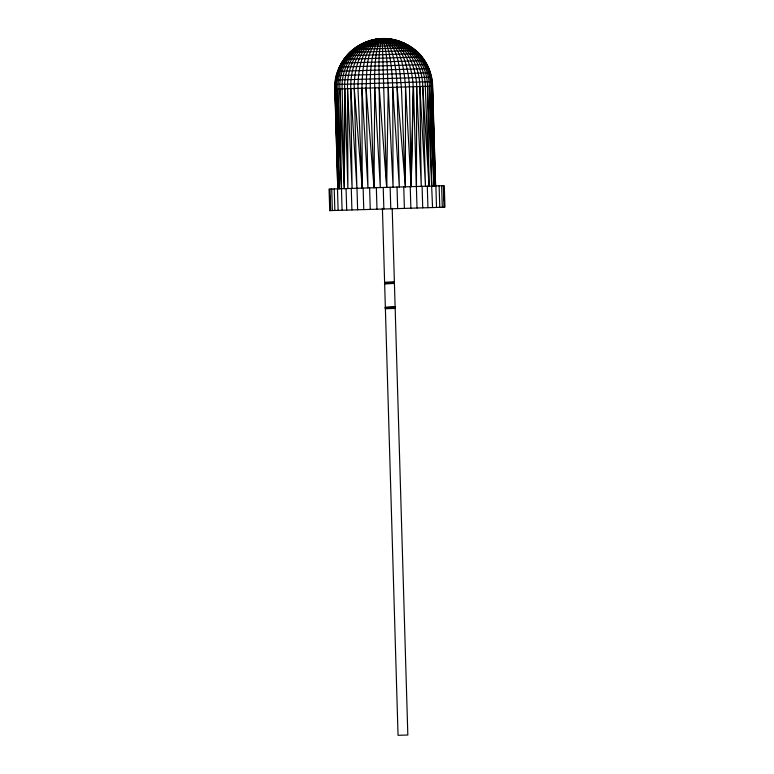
<?xml version="1.0" encoding="UTF-8"?>
<svg xmlns="http://www.w3.org/2000/svg" width="774" height="774" viewBox="0 0 774 774"><rect width="100%" height="100%" fill="white"/><g stroke="black" fill="none" stroke-linecap="round" stroke-linejoin="round"><path stroke-width="1.16" d="M391.238 39.271C362.754 33.476 337.832 61.485 339.941 88.904L341.498 188.721L338.112 88.962C336.671 64.107 356.63 39.077 382.269 38.7C389.051 40.2 390.551 48.791 392.631 54.364C395.543 65.064 396.723 76.152 397.101 87.21L405.402 186.824L405.518 86.959C403.989 70.076 402.074 43.547 382.269 38.7C356.108 38.864 333.42 62.936 334.813 89.058L337.774 188.837L335.016 89.058C334.668 76.994 338.915 64.91 346.752 55.728C357.462 42.754 374.771 37.162 391.276 39.261C413.964 42.435 432.327 63.255 432.627 86.156L435.588 185.934L432.414 86.166C429.435 22.011 334.6 24.516 335.645 89.039L338.19 188.817L335.016 89.058M432.55 207.558L427.5 86.311C427.5 62.114 407.598 37.733 382.269 38.7C358.333 40.316 346.471 67.396 347.574 88.681L352.093 188.411L350.767 88.584C349.945 68.431 359.059 40.993 382.269 38.7C407.879 37.558 429.289 61.359 429.328 86.253L433.924 185.983L431.795 86.185C431.766 58.698 405.228 34.898 377.78 39.039M416.451 186.495L416.673 86.63C416.296 66.458 405.576 39.619 382.269 38.7C357.298 39.474 340.744 65.529 342.137 88.846L344.324 188.643L344.933 88.758L347.874 188.537L347.574 88.681M422.749 86.446L425.477 186.234L419.866 86.533C419.702 65.219 406.253 38.894 382.269 38.7C364.912 46.13 367.137 72.379 366.054 88.13L374.026 187.753L374.732 87.878C374.442 75.784 374.674 63.613 376.59 51.645C377.847 47.378 377.712 40.877 382.269 38.7C407.24 37.994 425.303 63.023 425.303 86.378L429.038 186.128L422.749 86.446C422.71 64.068 406.795 38.371 382.269 38.7C357.762 39.822 343.404 66.419 344.691 88.768L344.324 188.643L339.941 88.904M335.645 89.039L339.438 188.788L336.68 89C335.452 65.142 353.844 41.699 377.935 39.039M405.518 86.959L411.139 186.66L413.19 86.736C412.513 67.735 404.715 40.596 382.269 38.7L381.853 38.923C377.402 54.606 379.492 71.576 379.202 87.743L386.681 187.385L388.229 87.472C386.981 71.353 388.074 54.286 382.695 38.894L382.269 38.7C359.978 41.922 353.795 69.476 354.25 88.488L356.911 188.266L350.767 88.584M417.012 208.022L413.48 86.727L411.139 186.66L409.465 86.843C408.391 68.963 403.583 41.883 382.269 38.7C375.584 40.596 374.597 49.265 372.855 54.954C370.572 65.8 370.069 76.945 370.34 88.004L374.026 187.753M405.402 186.824L401.387 87.085C399.365 71.431 400.032 45.086 382.269 38.7C362.783 44.708 362.445 71.305 361.922 88.255L362.222 188.111L354.25 88.488M397.101 87.21L399.336 187.008L392.708 87.346C392.283 75.252 391.325 63.12 388.703 51.287C387.193 47.098 386.942 40.596 382.269 38.7C361.177 43.141 357.985 70.463 357.975 88.371L362.222 188.111M368.937 40.964L395.708 40.171M364.699 42.531L400.032 41.477M360.616 44.476L404.222 43.18M356.737 46.788L408.237 45.26M353.089 49.449L412.039 47.707M349.693 52.439L415.599 50.484M346.597 55.728L418.889 53.59M343.811 59.288L421.878 56.976M341.373 63.1L424.539 60.624M339.293 67.106L426.851 64.513M337.59 71.295L428.796 68.586M336.284 75.62L430.363 72.824M335.374 80.051L431.524 77.197M334.89 84.54L432.289 81.647M334.813 89.058L432.627 86.156M329.685 210.615L444.953 207.19L444.315 185.673L329.047 189.088L329.743 210.605M384.601 282.317L394.382 282.026M384.61 282.578L394.392 282.287M384.62 282.82L394.401 282.529M384.63 283.052L394.411 282.762M384.63 283.265L394.411 282.974M384.639 283.448L394.421 283.158M394.421 283.303L384.649 283.7L394.43 283.497M385.346 307.355L395.127 306.997M385.346 307.462L395.127 307.172M385.355 307.607L395.137 307.317M385.355 307.791L395.137 307.501M385.365 307.994L395.146 307.704M385.375 308.226L395.156 307.936M385.384 308.478L395.166 308.187M385.384 308.729L395.166 308.439M386.613 38.777C410.82 40.006 430.576 62.317 430.76 86.214L433.924 185.983M361.922 88.255L367.96 187.937L366.054 88.13M374.732 87.878L380.295 187.569L379.202 87.743M388.229 87.472L393.066 187.192L392.708 87.346M336.68 89L341.498 188.721M416.673 86.63L421.269 186.35L419.866 86.533M431.795 86.185L435.172 185.944L432.414 86.166M443.879 196.451L443.986 200.04M443.357 185.702L443.995 207.219M441.644 185.75L442.283 207.268M439.139 185.828L439.777 207.345M435.878 185.924L436.517 207.442M427.296 186.176L427.935 207.693M422.091 186.331L422.73 207.848M410.23 186.679L410.868 208.206M403.747 186.873L404.386 208.39M397.023 187.076L397.662 208.593M392.195 208.264L407.83 735.01L398.049 735.3L382.404 208.283M390.144 187.279L390.783 208.796M382.269 38.7L386.681 187.385M383.217 187.482L383.856 208.999M376.338 187.685L376.977 209.212M369.614 187.888L370.253 209.406M363.132 188.082L363.77 209.599M356.988 188.266L357.627 209.783M351.27 188.43L351.909 209.948M346.065 188.585L346.704 210.102M341.45 188.721L342.089 210.247M337.483 188.846L338.122 210.364M334.223 188.943L334.861 210.46M331.717 189.011L332.356 210.528M330.005 189.059L330.643 210.586M330.014 196.238L330.121 199.827M429.328 86.253L431.863 186.041M427.5 86.311L429.038 186.128"/></g></svg>
